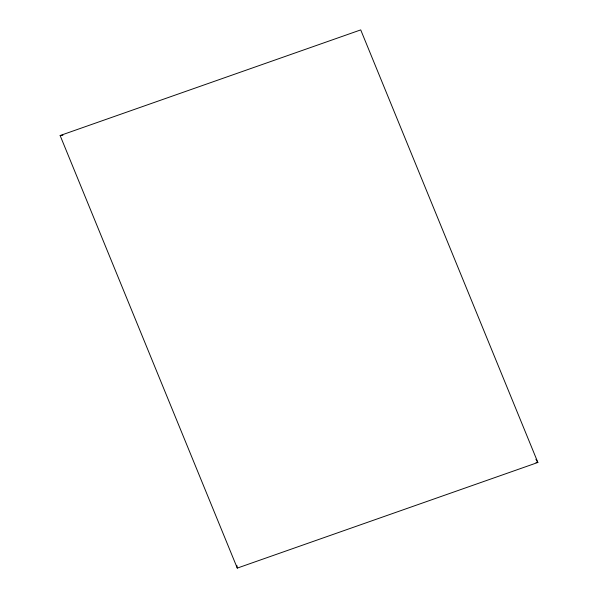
<?xml version="1.0" encoding="UTF-8"?>
<svg xmlns="http://www.w3.org/2000/svg" width="598" height="598" viewBox="0 0 598 598"><rect width="100%" height="100%" fill="white"/><g stroke="black" fill="none" stroke-linecap="round" stroke-linejoin="round"><path stroke-width="0.9" d="M60.129 135.529L360.721 29.9L537.871 462.471L237.279 568.1L60.129 135.529L62.917 135.245M536.01 462.381L537.871 462.471L535.905 459.294M236.815 565.334L237.279 568.1"/></g></svg>
